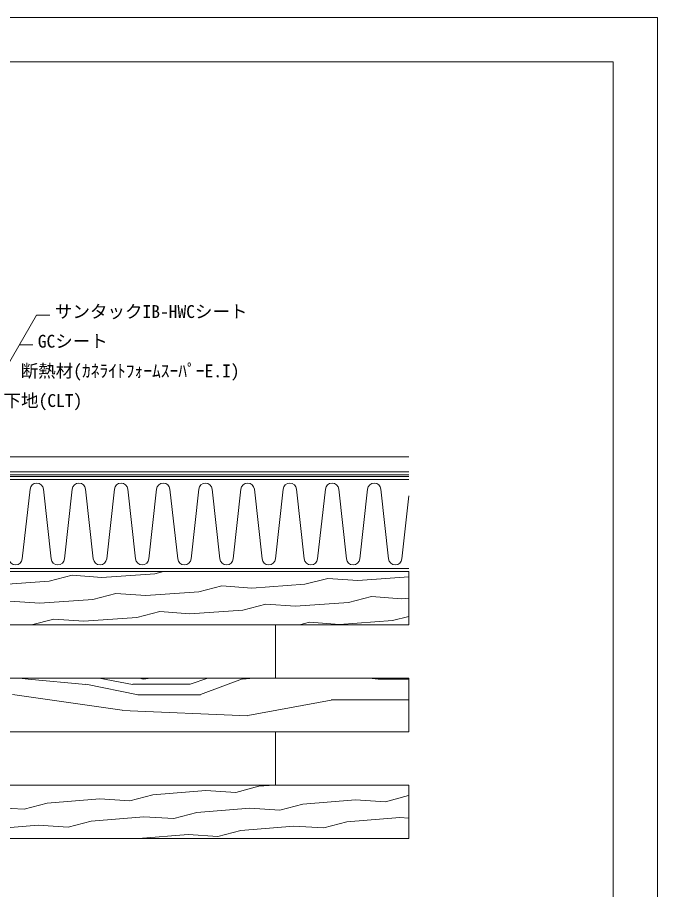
# Model space of a CAD drawing. Units: millimetres, scale not verified. Extents: x -840 to 840, y -594 to 594.
# Drawn here: x 265 to 840, y -190 to 594 of the extents above; entities that cross this region are included whole.
import ezdxf
from ezdxf.enums import TextEntityAlignment as Align

# ---------------------------------------------------------------- set-up
doc = ezdxf.new("R2010")
doc.units = ezdxf.units.MM
doc.header["$LTSCALE"] = 2
for name, color, linetype, lineweight in [('0-0_輪郭線', 2, 'Continuous', 9), ('0-1_図面枠', 7, 'Continuous', 9), ('0-2_文字', 5, 'Continuous', 9), ('0-6_野地板', 2, 'Continuous', 9), ('0-8_実線', 7, 'Continuous', 9), ('0-A_IBｼｰﾄ', 7, 'Continuous', 9), ('0-B_断熱材', 4, 'Continuous', 9), ('0-F_寸法線', 7, 'Continuous', 9)]:
    doc.layers.add(name, color=color, linetype=linetype, lineweight=lineweight)
doc.styles.add('ＭＳ ゴシック', font='')
doc.styles.get('ＭＳ ゴシック').set_extended_font_data('MS Gothic')

msp = doc.modelspace()

# ---------------------------------------------------------------- linework, layer by layer
at = {"layer": '0-0_輪郭線'}
msp.add_lwpolyline([(800, 554), (-800, 554), (-800, -554), (800, -554)], close=True, dxfattribs=at)
at = {"layer": '0-1_図面枠'}
msp.add_lwpolyline([(840, -594), (840, 594), (-840, 594), (-840, -594)], close=True, dxfattribs=at)
at = {"layer": '0-6_野地板'}
for p, q in [((-223.365, 96), (616.635, 96)), ((388.384, 94.028), (396.08, 96)), ((245.636, 83.884), (293.219, 87.265)), ((293.219, 87.265), (313.885, 92.56)), ((313.885, 92.56), (340.801, 90.647)), ((340.801, 90.647), (388.384, 94.028)), ((522.969, 84.464), (543.635, 89.758)), ((543.635, 89.758), (570.551, 87.845)), ((570.551, 87.845), (616.635, 91.121)), ((427.803, 77.701), (448.469, 82.995)), ((448.469, 82.995), (475.386, 81.082)), ((475.386, 81.082), (522.969, 84.464)), ((285.055, 67.556), (332.638, 70.937)), ((332.638, 70.937), (353.303, 76.232)), ((353.303, 76.232), (380.22, 74.319)), ((380.22, 74.319), (427.803, 77.701)), ((562.387, 68.136), (583.053, 73.431)), ((583.053, 73.431), (609.97, 71.518)), ((609.97, 71.518), (616.635, 71.991)), ((258.138, 69.469), (285.055, 67.556)), ((467.222, 61.373), (487.888, 66.667)), ((487.888, 66.667), (514.805, 64.754)), ((514.805, 64.754), (562.387, 68.136)), ((372.056, 54.61), (392.722, 59.904)), ((392.722, 59.904), (419.639, 57.991)), ((419.639, 57.991), (467.222, 61.373)), ((601.806, 51.808), (616.635, 55.607)), ((-223.365, 48), (616.635, 48)), ((277.49, 48), (297.557, 53.141)), ((297.557, 53.141), (324.474, 51.228)), ((324.474, 51.228), (372.056, 54.61)), ((496.635, 48), (496.635, 0)), ((518.175, 48), (527.307, 50.339)), ((527.307, 50.339), (554.224, 48.427)), ((554.224, 48.427), (601.806, 51.808)), ((-223.365, 0), (616.635, 0)), ((266.487, 0), (274.612, -0.739)), ((338.362, 0), (368.243, -5.433)), ((377.912, -0.669), (374.566, 0)), ((384.652, 0), (377.914, -0.674)), ((420.044, -5.283), (435.893, 0)), ((466.961, -0.664), (476.916, 0)), ((580.94, 0), (589.066, -0.739)), ((274.612, -0.739), (326.239, -5.432)), ((326.286, -5.363), (373.219, -14.749)), ((368.422, -5.333), (420.049, -5.333)), ((429.42, -14.679), (466.967, -0.599)), ((589.009, -0.64), (616.635, -0.64)), ((260.395, -14.644), (358.955, -28.724)), ((373.115, -14.72), (429.435, -14.72)), ((471.742, -33.594), (546.835, -19.514)), ((546.769, -19.413), (616.635, -19.413)), ((359.071, -29.073), (471.711, -33.767)), ((-223.365, -48), (616.635, -48)), ((496.635, -48), (496.635, -96)), ((-223.365, -96), (616.635, -96)), ((434.069, -100.9), (386.518, -104.696)), ((461.002, -102.578), (434.069, -100.9)), ((481.621, -97.103), (461.002, -102.578)), ((495.436, -96), (481.621, -97.103)), ((338.966, -108.493), (291.415, -112.29)), ((365.899, -110.171), (338.966, -108.493)), ((386.518, -104.696), (365.899, -110.171)), ((568.732, -109.29), (521.181, -113.086)), ((595.665, -110.968), (568.732, -109.29)), ((616.284, -105.493), (595.665, -110.968)), ((616.635, -105.465), (616.284, -105.493)), ((270.796, -117.765), (243.864, -116.087)), ((291.415, -112.29), (270.796, -117.765)), ((473.629, -116.883), (426.078, -120.68)), ((500.562, -118.561), (473.629, -116.883)), ((521.181, -113.086), (500.562, -118.561)), ((378.526, -124.476), (330.975, -128.273)), ((405.459, -126.154), (378.526, -124.476)), ((426.078, -120.68), (405.459, -126.154)), ((608.292, -125.273), (560.74, -129.069)), ((616.635, -125.793), (608.292, -125.273)), ((283.423, -132.07), (235.872, -135.867)), ((310.356, -133.748), (283.423, -132.07)), ((330.975, -128.273), (310.356, -133.748)), ((513.189, -132.866), (465.638, -136.663)), ((540.122, -134.544), (513.189, -132.866)), ((560.74, -129.069), (540.122, -134.544)), ((418.086, -140.46), (373.745, -144)), ((445.019, -142.138), (418.086, -140.46)), ((465.638, -136.663), (445.019, -142.138)), ((-223.365, -144), (616.635, -144)), ((616.635, -143.748), (613.485, -144))]:
    msp.add_line(p, q, dxfattribs=at)
for points in [[(-223.365, 96), (-223.365, 48), (616.635, 48), (616.635, 96)], [(16.635, 0), (-223.365, 0), (-223.365, -48), (616.635, -48), (616.635, 0)], [(16.635, -96), (-223.365, -96), (-223.365, -144), (616.635, -144), (616.635, -96)]]:
    msp.add_lwpolyline(points, close=True, dxfattribs=at)
at = {"layer": '0-8_実線'}
for points in [[(-147.587, 197.156), (-92.654, 197.156), (-92.654, 182.933), (616.635, 182.933)], [(-147.587, 195.556), (-94.254, 195.556), (-94.254, 181.333), (616.635, 181.333)]]:
    msp.add_lwpolyline(points, dxfattribs=at)
at = {"layer": '0-A_IBｼｰﾄ'}
for points in [[(-237.342, 224.267), (-75.102, 224.267), (-31.224, 198.933), (616.635, 198.933)], [(-237.342, 210.933), (-78.675, 210.933), (-34.796, 185.6), (616.635, 185.6)]]:
    msp.add_lwpolyline(points, dxfattribs=at)
at = {"layer": '0-B_断熱材', "color": 7}
for p, q in [((616.635, 178.667), (-223.365, 178.667)), ((-223.365, 98.667), (616.635, 98.667))]:
    msp.add_line(p, q, dxfattribs=at)
at = {"layer": '0-B_断熱材'}
for p, q in [((276.147, 169.958), (269.212, 107.375)), ((288.165, 169.958), (295.1, 107.375)), ((314.053, 169.958), (307.118, 107.375)), ((326.071, 169.958), (333.006, 107.375)), ((351.959, 169.958), (345.024, 107.375)), ((363.977, 169.958), (370.912, 107.375)), ((389.865, 169.958), (382.93, 107.375)), ((401.883, 169.958), (408.818, 107.375)), ((427.771, 169.958), (420.836, 107.375)), ((439.789, 169.958), (446.724, 107.375)), ((465.677, 169.958), (458.742, 107.375)), ((477.695, 169.958), (484.63, 107.375)), ((503.582, 169.958), (496.648, 107.375)), ((515.601, 169.958), (522.535, 107.375)), ((541.488, 169.958), (534.554, 107.375)), ((553.507, 169.958), (560.441, 107.375)), ((579.394, 169.958), (572.46, 107.375)), ((591.413, 169.958), (598.347, 107.375)), ((616.635, 163.955), (610.366, 107.375))]:
    msp.add_line(p, q, dxfattribs=at)
for centre, start, end in [((282.156, 169.395), 5.35135, 174.64865), ((320.062, 169.395), 5.35135, 174.64865), ((357.968, 169.395), 5.35135, 174.64865), ((395.874, 169.395), 5.35135, 174.64865), ((433.78, 169.395), 5.35135, 174.64865), ((471.686, 169.395), 5.35135, 174.64865), ((509.592, 169.395), 5.35135, 174.64865), ((547.498, 169.395), 5.35135, 174.64865), ((585.404, 169.395), 5.35135, 174.64865), ((263.203, 107.938), 185.35135, 354.64865), ((301.109, 107.938), 185.35135, 354.64865), ((339.015, 107.938), 185.35135, 354.64865), ((376.921, 107.938), 185.35135, 354.64865), ((414.827, 107.938), 185.35135, 354.64865), ((452.733, 107.938), 185.35135, 354.64865), ((490.639, 107.938), 185.35135, 354.64865), ((528.545, 107.938), 185.35135, 354.64865), ((566.451, 107.938), 185.35135, 354.64865), ((604.357, 107.938), 185.35135, 354.64865)]:
    msp.add_arc(centre, 6.035, start, end, dxfattribs=at)
at = {"layer": '0-F_寸法線'}
msp.add_line((266.573, 299.805), (278.573, 299.805), dxfattribs=at)
msp.add_lwpolyline([(148.908, 96), (281.97, 326.473), (293.97, 326.473)], dxfattribs=at)

# ---------------------------------------------------------------- texts
at = {"layer": '0-2_文字', "color": 7, "style": 'ＭＳ ゴシック'}
for s, p in [('サンタックIB-HWCシート', (298.511, 320.414)), ('GCシート', (283.114, 293.746)), ('断熱材(ｶﾈﾗｲﾄﾌｫｰﾑｽｰﾊﾟｰE.I)', (267.717, 267.077)), ('下地(CLT)', (252.32, 240.409))]:
    msp.add_text(s, height=11.54, dxfattribs=at).set_placement(p, align=Align.BOTTOM_LEFT)

doc.saveas('drawing.dxf')
